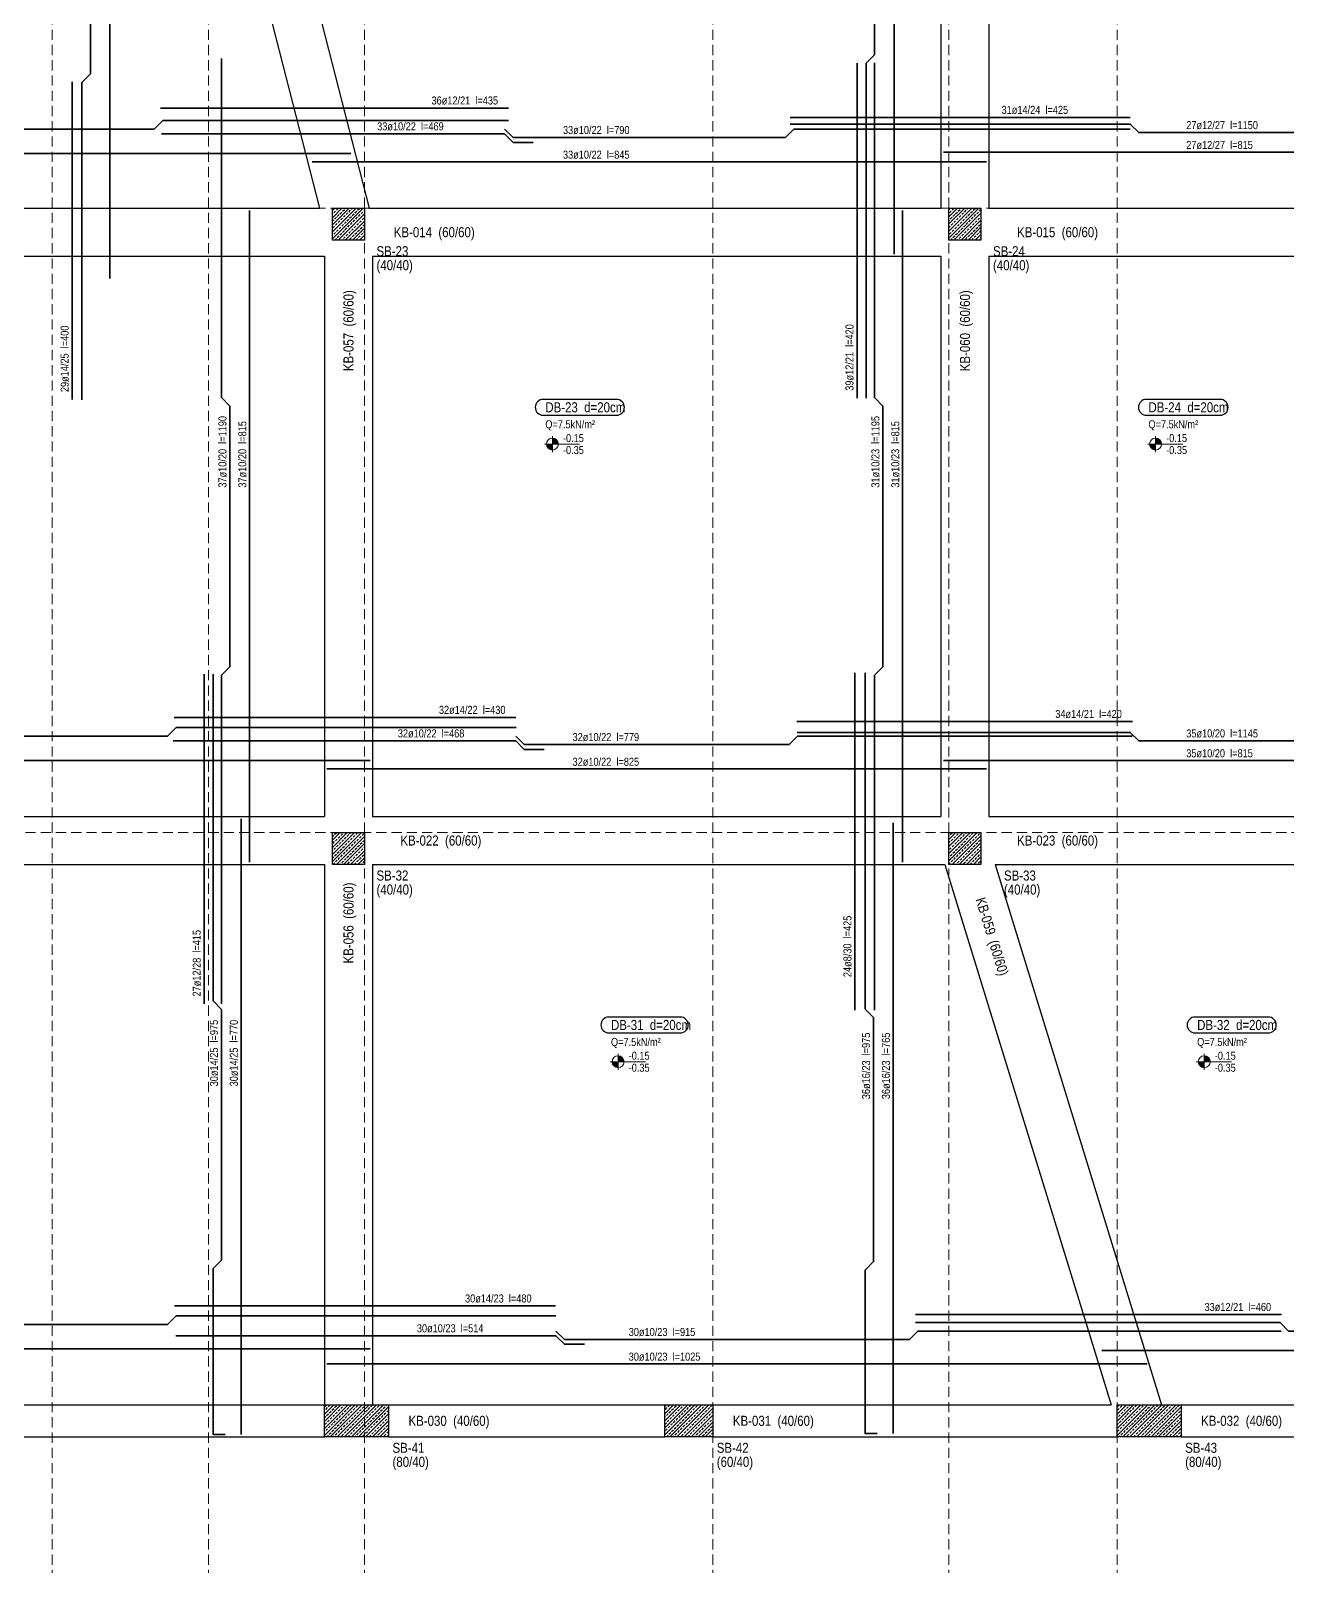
# Model space of a CAD drawing. Header units: millimetres. Extents: x 2430 to 9106, y 615 to 6139.
# Drawn here: x 4157 to 5726, y 2658 to 4577 of the extents above; entities that cross this region are included whole.
import ezdxf

# ---------------------------------------------------------------- set-up
doc = ezdxf.new("R2010")
doc.units = ezdxf.units.MM
doc.linetypes.add('DASHED', pattern=[19.05, 12.7, -6.35])
for name, color, linetype, lineweight in [('AKS CIZGISI (BEYKENT)', 252, 'DASHED', 20), ('DONATI (BEYKENT)', 4, 'Continuous', 35), ('DONATI YAZISI (BEYKENT)', 3, 'Continuous', 20), ('DOSEME ISMI (BEYKENT)', 9, 'Continuous', 20), ('DOSEME PAFTA (BEYKENT)', 3, 'Continuous', 20), ('KIRIS (BEYKENT)', 2, 'Continuous', 30), ('KIRIS ISMI (BEYKENT)', 40, 'Continuous', 20), ('KOLON (BEYKENT)', 3, 'Continuous', 30), ('KOLON ISMI (BEYKENT)', 91, 'Continuous', 20), ('KOT CIZGI (BEYKENT)', 120, 'Continuous', 20), ('KOT YAZI (BEYKENT)', 7, 'Continuous', 20), ('TARAMA (BEYKENT)', 252, 'Continuous', 25), ('YAZI (BEYKENT)', 140, 'Continuous', 20)]:
    doc.layers.add(name, color=color, linetype=linetype, lineweight=lineweight)
doc.styles.add('DONATI YAZISI (BEYKENT)', font='')
doc.styles.add('KOT (BEYKENT)', font='')
doc.styles.add('stastyle', font='RomanSTA.ttf')
doc.styles.add('YAZI (BEYKENT)', font='')
doc.styles.get('DONATI YAZISI (BEYKENT)').set_extended_font_data('Bahnschrift Light Condensed')
doc.styles.get('KOT (BEYKENT)').set_extended_font_data('Bahnschrift Light Condensed')
doc.styles.get('YAZI (BEYKENT)').set_extended_font_data('Bahnschrift Light Condensed')
pattern_1 = [(45, (1250.5757, 1934.793), (-4.419417, 4.419417), []), (45, (1254.995, 1934.793), (-4.419417, 4.419417), [3.125, -1.5625])]

msp = doc.modelspace()

# ---------------------------------------------------------------- hatches: boundary and pattern name
at = {"layer": 'KOT CIZGI (BEYKENT)'}
h = msp.add_hatch(color=256, dxfattribs=at)
h.dxf.hatch_style = 1
h.paths.add_polyline_path([(4808.45, 4067.58), (4808.45, 4060.08), (4815.95, 4060.08, 0.4142136)])
h = msp.add_hatch(color=256, dxfattribs=at)
h.dxf.hatch_style = 1
h.paths.add_polyline_path([(5561.78, 4067.58), (5561.78, 4060.08), (5569.28, 4060.08, 0.4142136)])
h = msp.add_hatch(color=256, dxfattribs=at)
h.dxf.hatch_style = 1
h.paths.add_polyline_path([(4808.45, 4060.08), (4800.95, 4060.08, 0.4142136), (4808.45, 4052.58)])
h = msp.add_hatch(color=256, dxfattribs=at)
h.dxf.hatch_style = 1
h.paths.add_polyline_path([(5561.78, 4060.08), (5554.28, 4060.08, 0.4142136), (5561.78, 4052.58)])
h = msp.add_hatch(color=256, dxfattribs=at)
h.dxf.hatch_style = 1
h.paths.add_polyline_path([(4890.5, 3288.41), (4883, 3288.41, 0.4142136), (4890.5, 3280.91)])
h = msp.add_hatch(color=256, dxfattribs=at)
h.dxf.hatch_style = 1
h.paths.add_polyline_path([(4890.5, 3295.91), (4890.5, 3288.41), (4898, 3288.41, 0.4142136)])
h = msp.add_hatch(color=256, dxfattribs=at)
h.dxf.hatch_style = 1
h.paths.add_polyline_path([(5622.59, 3288.41), (5615.09, 3288.41, 0.4142136), (5622.59, 3280.91)])
h = msp.add_hatch(color=256, dxfattribs=at)
h.dxf.hatch_style = 1
h.paths.add_polyline_path([(5622.59, 3295.91), (5622.59, 3288.41), (5630.09, 3288.41, 0.4142136)])
at = {"layer": 'TARAMA (BEYKENT)'}
h = msp.add_hatch(dxfattribs=at)
h.set_pattern_fill('ANSI33', color=256, style=0, pattern_type=0)
h.set_pattern_definition(pattern_1)
h.paths.add_polyline_path([(4533.72, 4354.78), (4573.72, 4354.78), (4573.72, 4314.78), (4533.72, 4314.78)], flags=0)
h = msp.add_hatch(dxfattribs=at)
h.set_pattern_fill('ANSI33', color=256, style=0, pattern_type=0)
h.set_pattern_definition(pattern_1)
h.paths.add_polyline_path([(5303.72, 4354.78), (5343.72, 4354.78), (5343.72, 4314.78), (5303.72, 4314.78)], flags=0)
h = msp.add_hatch(dxfattribs=at)
h.set_pattern_fill('ANSI33', color=256, style=0, pattern_type=0)
h.set_pattern_definition(pattern_1)
h.paths.add_polyline_path([(4533.72, 3574.78), (4573.72, 3574.78), (4573.72, 3534.78), (4533.72, 3534.78)], flags=0)
h = msp.add_hatch(dxfattribs=at)
h.set_pattern_fill('ANSI33', color=256, style=0, pattern_type=0)
h.set_pattern_definition(pattern_1)
h.paths.add_polyline_path([(5303.72, 3574.78), (5343.72, 3574.78), (5343.72, 3534.78), (5303.72, 3534.78)], flags=0)
h = msp.add_hatch(dxfattribs=at)
h.set_pattern_fill('ANSI33', color=256, style=0, pattern_type=0)
h.set_pattern_definition(pattern_1)
h.paths.add_polyline_path([(4523.72, 2859.78), (4603.72, 2859.78), (4603.72, 2819.78), (4523.72, 2819.78)], flags=0)
h = msp.add_hatch(dxfattribs=at)
h.set_pattern_fill('ANSI33', color=256, style=0, pattern_type=0)
h.set_pattern_definition(pattern_1)
h.paths.add_polyline_path([(4948.72, 2859.78), (5008.72, 2859.78), (5008.72, 2819.78), (4948.72, 2819.78)], flags=0)
h = msp.add_hatch(dxfattribs=at)
h.set_pattern_fill('ANSI33', color=256, style=0, pattern_type=0)
h.set_pattern_definition(pattern_1)
h.paths.add_polyline_path([(5513.72, 2859.78), (5593.72, 2859.78), (5593.72, 2819.78), (5513.72, 2819.78)], flags=0)

# ---------------------------------------------------------------- linework, layer by layer
at = {"layer": 'AKS CIZGISI (BEYKENT)'}
for p, q in [((4183.72, 659.78), (4183.72, 5879.78)), ((4378.72, 659.78), (4378.72, 5879.78)), ((4573.72, 659.78), (4573.72, 5879.78)), ((5008.72, 659.78), (5008.72, 5879.78)), ((5303.72, 659.78), (5303.72, 5879.78)), ((5513.72, 659.78), (5513.72, 5879.78)), ((2778.72, 4354.78), (9053.72, 4354.78)), ((2778.72, 3574.78), (9053.72, 3574.78)), ((2778.72, 2819.78), (9053.72, 2819.78))]:
    msp.add_line(p, q, dxfattribs=at)
at = {"layer": 'DONATI (BEYKENT)'}
for points in [[(4220.83, 4115.27), (4220.83, 4511.82), (4231.43, 4522.43), (4231.43, 4871.17), (4220.83, 4881.78), (4220.83, 5253.12)], [(5200.23, 4117.58), (5200.23, 4535.85), (5210.84, 4546.46), (5210.83, 4882.27), (5200.23, 4892.89), (5200.23, 5252.66)], [(4255.83, 4266.93), (4255.83, 5110.7)], [(5235.23, 4297.41), (5235.23, 5111.49)], [(4395.13, 3360.79), (4395.13, 3771.2), (4405.74, 3781.81), (4405.73, 4107.58), (4395.13, 4118.2), (4395.13, 4541.7)], [(5188.88, 4117.5), (5188.88, 4536.09)], [(5210.66, 3352.74), (5210.66, 3771.2), (5221.26, 3781.81), (5221.26, 4107.58), (5210.66, 4118.2), (5210.66, 4536.17)], [(4208.64, 4115.74), (4208.64, 4512.84)], [(4318.95, 4479.92), (4753.69, 4479.92)], [(3957.73, 4464.21), (3968.34, 4453.61), (4311.25, 4453.61), (4321.86, 4464.21), (4753.75, 4464.21)], [(4748.81, 4453.61), (4759.43, 4443.01), (5099.4, 4443.01), (5110.02, 4453.61), (5530.12, 4453.61)], [(5105.4, 4468.21), (5530.06, 4468.21)], [(5105.53, 4459.78), (5530.13, 4459.78), (5540.74, 4449.18), (5866.52, 4449.18), (5877.13, 4459.78), (6245.63, 4459.78)], [(4320.07, 4447.61), (4748.81, 4447.61), (4759.43, 4437.01), (4784.43, 4437.01)], [(3711.24, 4423.21), (4556.81, 4423.21)], [(4508.29, 4412.61), (5350.72, 4412.61)], [(5296.72, 4424.78), (6110.72, 4424.78)], [(4430.13, 3537.78), (4430.13, 4351.78)], [(5245.66, 3537.78), (5245.66, 4351.78)], [(4373.6, 3360.7), (4373.6, 3772.43)], [(4399.54, 2822.7), (4384.54, 2822.69), (4384.54, 3029.94), (4395.14, 3040.55), (4395.13, 3353.82), (4384.54, 3364.44), (4384.54, 3772.74)], [(5186.34, 3352.67), (5186.34, 3774.43)], [(5214, 2823.82), (5199, 2823.8), (5199, 3028.14), (5209.6, 3038.75), (5209.6, 3343.52), (5199, 3354.14), (5199, 3774.43)], [(3973.88, 3705.78), (3984.49, 3695.18), (4327.75, 3695.18), (4338.37, 3705.78), (4763.12, 3705.78)], [(4335.99, 3718.61), (4762.94, 3718.61)], [(5113.76, 3713.46), (5532.8, 3713.46)], [(4334.89, 3689.18), (4762.64, 3689.18), (4773.25, 3678.58), (4798.25, 3678.58)], [(4762.64, 3695.18), (4773.25, 3684.58), (5104.01, 3684.59), (5114.63, 3695.18), (5532.42, 3695.18)], [(5114.13, 3699.78), (5530.13, 3699.78), (5540.74, 3689.18), (5866.52, 3689.18), (5877.13, 3699.78), (6245.63, 3699.78)], [(3731.72, 3664.78), (4580.72, 3664.78)], [(5296.72, 3664.78), (6110.72, 3664.78)], [(4526.72, 3654.18), (5350.72, 3654.18)], [(4419.54, 2822.77), (4419.54, 3591.77)], [(5234, 2823.89), (5234, 3587.06)], [(4336.34, 2983.23), (4812.5, 2983.23)], [(3973.88, 2970.78), (3984.49, 2960.18), (4327.75, 2960.18), (4338.37, 2970.78), (4812.56, 2970.78)], [(5261.89, 2972.57), (5719.13, 2972.57)], [(5262.02, 2962.57), (5717.21, 2962.57), (5727.82, 2951.97), (6031.97, 2951.97), (6042.58, 2962.57), (6363.2, 2962.57)], [(4338.28, 2945.97), (4812.74, 2945.97), (4823.35, 2935.37), (4848.35, 2935.37)], [(4812.74, 2951.97), (4823.35, 2941.37), (5254.3, 2941.37), (5264.92, 2951.97), (5718.56, 2951.97)], [(3731.72, 2929.78), (4580.72, 2929.78)], [(5494.61, 2927.57), (6265.35, 2927.57)], [(4526.72, 2910.97), (5551.11, 2910.97)]]:
    msp.add_lwpolyline(points, dxfattribs=at)
at = {"layer": 'DOSEME PAFTA (BEYKENT)', "lineweight": -3}
for points in [[(4796.92, 4096.13), (4888.53, 4096.13, 1), (4888.53, 4115.91), (4796.92, 4115.91, 1)], [(5550.25, 4096.13), (5642.48, 4096.13, 1), (5642.48, 4115.91), (5550.25, 4115.91, 1)], [(4878.97, 3324.46), (4968.27, 3324.46, 1), (4968.27, 3344.24), (4878.97, 3344.24, 1)], [(5611.07, 3324.46), (5702.68, 3324.46, 1), (5702.68, 3344.24), (5611.07, 3344.24, 1)]]:
    msp.add_lwpolyline(points, format="xyb", close=True, dxfattribs=at)
at = {"layer": 'KIRIS (BEYKENT)'}
for p, q in [((4332.88, 5074.78), (4517.62, 4354.78)), ((4394.83, 5074.78), (4579.56, 4354.78)), ((5293.72, 5074.78), (5293.72, 4354.78)), ((5353.72, 5074.78), (5353.72, 4354.78)), ((3784.99, 4354.78), (4517.62, 4354.78)), ((4579.56, 4354.78), (5293.72, 4354.78)), ((5353.72, 4354.78), (6053.72, 4354.78)), ((3788.72, 4294.78), (4523.72, 4294.78)), ((4523.72, 4294.78), (4523.72, 3594.78)), ((4583.72, 4294.78), (5293.72, 4294.78)), ((4583.72, 4294.78), (4583.72, 3594.78)), ((5293.72, 4294.78), (5293.72, 3594.78)), ((5353.72, 4294.78), (6053.72, 4294.78)), ((5353.72, 4294.78), (5353.72, 3594.78)), ((3788.72, 3594.78), (4523.72, 3594.78)), ((4583.72, 3594.78), (5293.72, 3594.78)), ((5353.72, 3594.78), (6053.72, 3594.78)), ((3788.72, 3534.78), (4523.72, 3534.78)), ((4523.72, 3534.78), (4523.72, 2859.78)), ((4583.72, 3534.78), (5298.49, 3534.78)), ((4583.72, 3534.78), (4583.72, 2859.68)), ((5298.49, 3534.78), (5506.18, 2859.78)), ((5361.27, 3534.78), (6057.64, 3534.78)), ((5361.27, 3534.78), (5568.98, 2859.68)), ((3788.72, 2859.78), (4523.72, 2859.78)), ((4603.72, 2859.78), (4948.82, 2859.78)), ((5008.82, 2859.78), (5506.18, 2859.78)), ((5593.62, 2859.78), (6218.13, 2859.78)), ((3778.82, 2819.78), (4523.72, 2819.78)), ((4603.72, 2819.78), (4948.82, 2819.78)), ((5008.82, 2819.78), (5513.62, 2819.78)), ((5593.62, 2819.78), (6223.82, 2819.78))]:
    msp.add_line(p, q, dxfattribs=at)
at = {"layer": 'KOLON (BEYKENT)'}
for points in [[(4533.72, 4354.78), (4573.72, 4354.78), (4573.72, 4314.78), (4533.72, 4314.78)], [(5303.72, 4354.78), (5343.72, 4354.78), (5343.72, 4314.78), (5303.72, 4314.78)], [(4533.72, 3574.78), (4573.72, 3574.78), (4573.72, 3534.78), (4533.72, 3534.78)], [(5303.72, 3574.78), (5343.72, 3574.78), (5343.72, 3534.78), (5303.72, 3534.78)], [(4523.72, 2859.78), (4603.72, 2859.78), (4603.72, 2819.78), (4523.72, 2819.78)], [(4948.72, 2859.78), (5008.72, 2859.78), (5008.72, 2819.78), (4948.72, 2819.78)], [(5513.72, 2859.78), (5593.72, 2859.78), (5593.72, 2819.78), (5513.72, 2819.78)]]:
    msp.add_lwpolyline(points, close=True, dxfattribs=at)
at = {"layer": 'KOT CIZGI (BEYKENT)'}
for p, q in [((4808.45, 4070.08), (4808.45, 4050.08)), ((5561.78, 4070.08), (5561.78, 4050.08)), ((4798.45, 4060.08), (4842.47, 4060.08)), ((5551.78, 4060.08), (5595.81, 4060.08)), ((4880.5, 3288.41), (4924.52, 3288.41)), ((4890.5, 3298.41), (4890.5, 3278.41)), ((5612.59, 3288.41), (5656.62, 3288.41)), ((5622.59, 3298.41), (5622.59, 3278.41))]:
    msp.add_line(p, q, dxfattribs=at)
for centre in [(4808.45, 4060.08), (5561.78, 4060.08), (4890.5, 3288.41), (5622.59, 3288.41)]:
    msp.add_circle(centre, 7.5, dxfattribs=at)

# ---------------------------------------------------------------- texts
at = {"layer": 'DONATI (BEYKENT)', "style": 'stastyle'}
for s, p in [('& 1-.2- 1- 8.377265- 5.400001', (5296.72, 4424.78)), ('& 1-.2- 1- 7.601036- 8.000001', (4508.29, 4403.21)), ('& 1-.2- 1- 7.799998- 5.650001', (5235.22, 4297.49)), ('& 1-.2- 1- 7.8- 5.649999', (4462.86, 4292.84)), ('& 1-.2- 1- 7.299999- 5.400004', (5296.72, 3664.78)), ('& 1-.2- 1- 7.95- 8', (4526.72, 3644.78)), ('& 1-.2- 1- 7.799998- 0', (5186.02, 3574.98)), ('& 1-.2- 1- 7.550001- 7.6', (4473.72, 3537.78)), ('& 1-.2- 1- 7.550002- 7.599999', (5243.72, 3537.78)), ('& 1-.2- 1- 8.600001- 4.67342', (5494.61, 2927.57)), ('& 1-.2- 1- 7.95- 7.085559', (4526.72, 2907.57)), ('& 1-.2- 1- 0- 7.8', (4453.72, 2822.77))]:
    msp.add_text(s, height=0.0005, dxfattribs=at).set_placement(p)
at = {"layer": 'DONATI YAZISI (BEYKENT)', "style": 'DONATI YAZISI (BEYKENT)'}
for s, p in [(' 36ø12/21  l=435', (4654.27, 4484.34)), (' 31ø14/24  l=425', (5366.28, 4472.64)), (' 33ø10/22  l=469', (4586.34, 4452.04)), (' 33ø10/22  l=790', (4818.45, 4447.43)), (' 27ø12/27  l=1150', (5596.93, 4453.6)), (' 27ø12/27  l=815', (5596.92, 4428.78)), (' 33ø10/22  l=845', (4818.44, 4416.61)), (' 32ø14/22  l=430', (4663.53, 3723.04)), (' 34ø14/21  l=420', (5433.34, 3717.89)), (' 32ø10/22  l=468', (4612.18, 3693.61)), (' 35ø10/20  l=1145', (5596.93, 3693.6)), (' 32ø10/22  l=779', (4830.43, 3689.01)), (' 32ø10/22  l=825', (4830.43, 3658.18)), (' 35ø10/20  l=815', (5596.92, 3668.78)), (' 30ø14/23  l=480', (4696.11, 2987.65)), (' 33ø12/21  l=460', (5619.74, 2977)), (' 30ø10/23  l=514', (4635.96, 2950.39)), (' 30ø10/23  l=915', (4900.57, 2945.79)), (' 30ø10/23  l=1025', (4900.56, 2914.97))]:
    msp.add_text(s, height=10, dxfattribs=at).set_placement(p)
for s, rotation, p in [(' 29ø14/25  l=400', 89.99994, (4204.22, 4121.78)), (' 39ø12/21  l=420', 89.99992, (5184.45, 4123.54)), (' 37ø10/20  l=1190', 90, (4401.31, 4002.46)), (' 37ø10/20  l=815', 90, (4426.13, 4002.45)), (' 31ø10/23  l=1195', 90, (5216.83, 4002.47)), (' 31ø10/23  l=815', 90, (5241.66, 4002.46)), (' 24ø8/30  l=425', 90, (5181.91, 3390.92)), (' 27ø12/28  l=415', 90, (4369.17, 3366.73)), (' 30ø14/25  l=975', 90, (4390.71, 3254.47)), (' 30ø14/25  l=770', 90, (4415.54, 3254.46)), (' 36ø16/23  l=975', 89.99994, (5205.17, 3238.42)), (' 36ø16/23  l=765', 89.99994, (5230, 3238.41))]:
    msp.add_text(s, height=10, rotation=rotation, dxfattribs=at).set_placement(p)
at = {"layer": 'DOSEME ISMI (BEYKENT)', "style": 'YAZI (BEYKENT)'}
for s, p in [('DB-23  d=20cm', (4799.56, 4099.78)), ('DB-24  d=20cm', (5552.89, 4099.78)), ('DB-31  d=20cm', (4881.61, 3328.11)), ('DB-32  d=20cm', (5613.71, 3328.11))]:
    msp.add_text(s, height=12.5, dxfattribs=at).set_placement(p)
at = {"layer": 'KIRIS ISMI (BEYKENT)', "style": 'YAZI (BEYKENT)'}
for s, p in [('KB-014  (60/60)', (4610.3, 4318.53)), ('KB-015  (60/60)', (5388.82, 4318.53)), ('KB-022  (60/60)', (4618.62, 3558.53)), ('KB-023  (60/60)', (5388.78, 3558.53)), ('KB-030  (40/60)', (4628.72, 2833.53)), ('KB-031  (40/60)', (5033.82, 2833.53)), ('KB-032  (40/60)', (5618.67, 2833.53))]:
    msp.add_text(s, height=12.5, dxfattribs=at).set_placement(p)
for s, rotation, p in [('KB-057  (60/60)', 90, (4559.98, 4151.21)), ('KB-060  (60/60)', 90, (5329.98, 4151.11)), ('KB-056  (60/60)', 90, (4559.98, 3411.16)), ('KB-059  (60/60)', 287.10266, (5336.73, 3491.26))]:
    msp.add_text(s, height=12.5, rotation=rotation, dxfattribs=at).set_placement(p)
at = {"layer": 'KOLON ISMI (BEYKENT)', "style": 'YAZI (BEYKENT)'}
for s, p in [('SB-23', (4588.72, 4294.78)), ('SB-24', (5358.72, 4294.78)), ('(40/40)', (4588.72, 4277.28)), ('(40/40)', (5358.72, 4277.28)), ('SB-32', (4588.72, 3514.78)), ('SB-33', (5372.42, 3514.78)), ('(40/40)', (4588.72, 3497.28)), ('(40/40)', (5372.42, 3497.28)), ('SB-41', (4608.72, 2799.78)), ('SB-42', (5013.72, 2799.78)), ('SB-43', (5598.72, 2799.78)), ('(80/40)', (4608.72, 2782.28)), ('(60/40)', (5013.72, 2782.28)), ('(80/40)', (5598.72, 2782.28))]:
    msp.add_text(s, height=12.5, dxfattribs=at).set_placement(p)
at = {"layer": 'KOT YAZI (BEYKENT)', "style": 'KOT (BEYKENT)'}
for s, p in [(' -0.15', (4818.45, 4062.58)), (' -0.15', (5571.78, 4062.58)), (' -0.35', (4818.45, 4047.58)), (' -0.35', (5571.78, 4047.58)), (' -0.15', (4900.5, 3290.91)), (' -0.15', (5632.59, 3290.91)), (' -0.35', (4900.5, 3275.91)), (' -0.35', (5632.59, 3275.91))]:
    msp.add_text(s, height=10, dxfattribs=at).set_placement(p)
at = {"layer": 'YAZI (BEYKENT)', "style": 'YAZI (BEYKENT)'}
for p in [(4799.56, 4079.78), (5552.89, 4079.78), (4881.61, 3308.11), (5613.71, 3308.11)]:
    msp.add_text('Q=7.5kN/m²', height=10, dxfattribs=at).set_placement(p)

doc.saveas('drawing.dxf')
